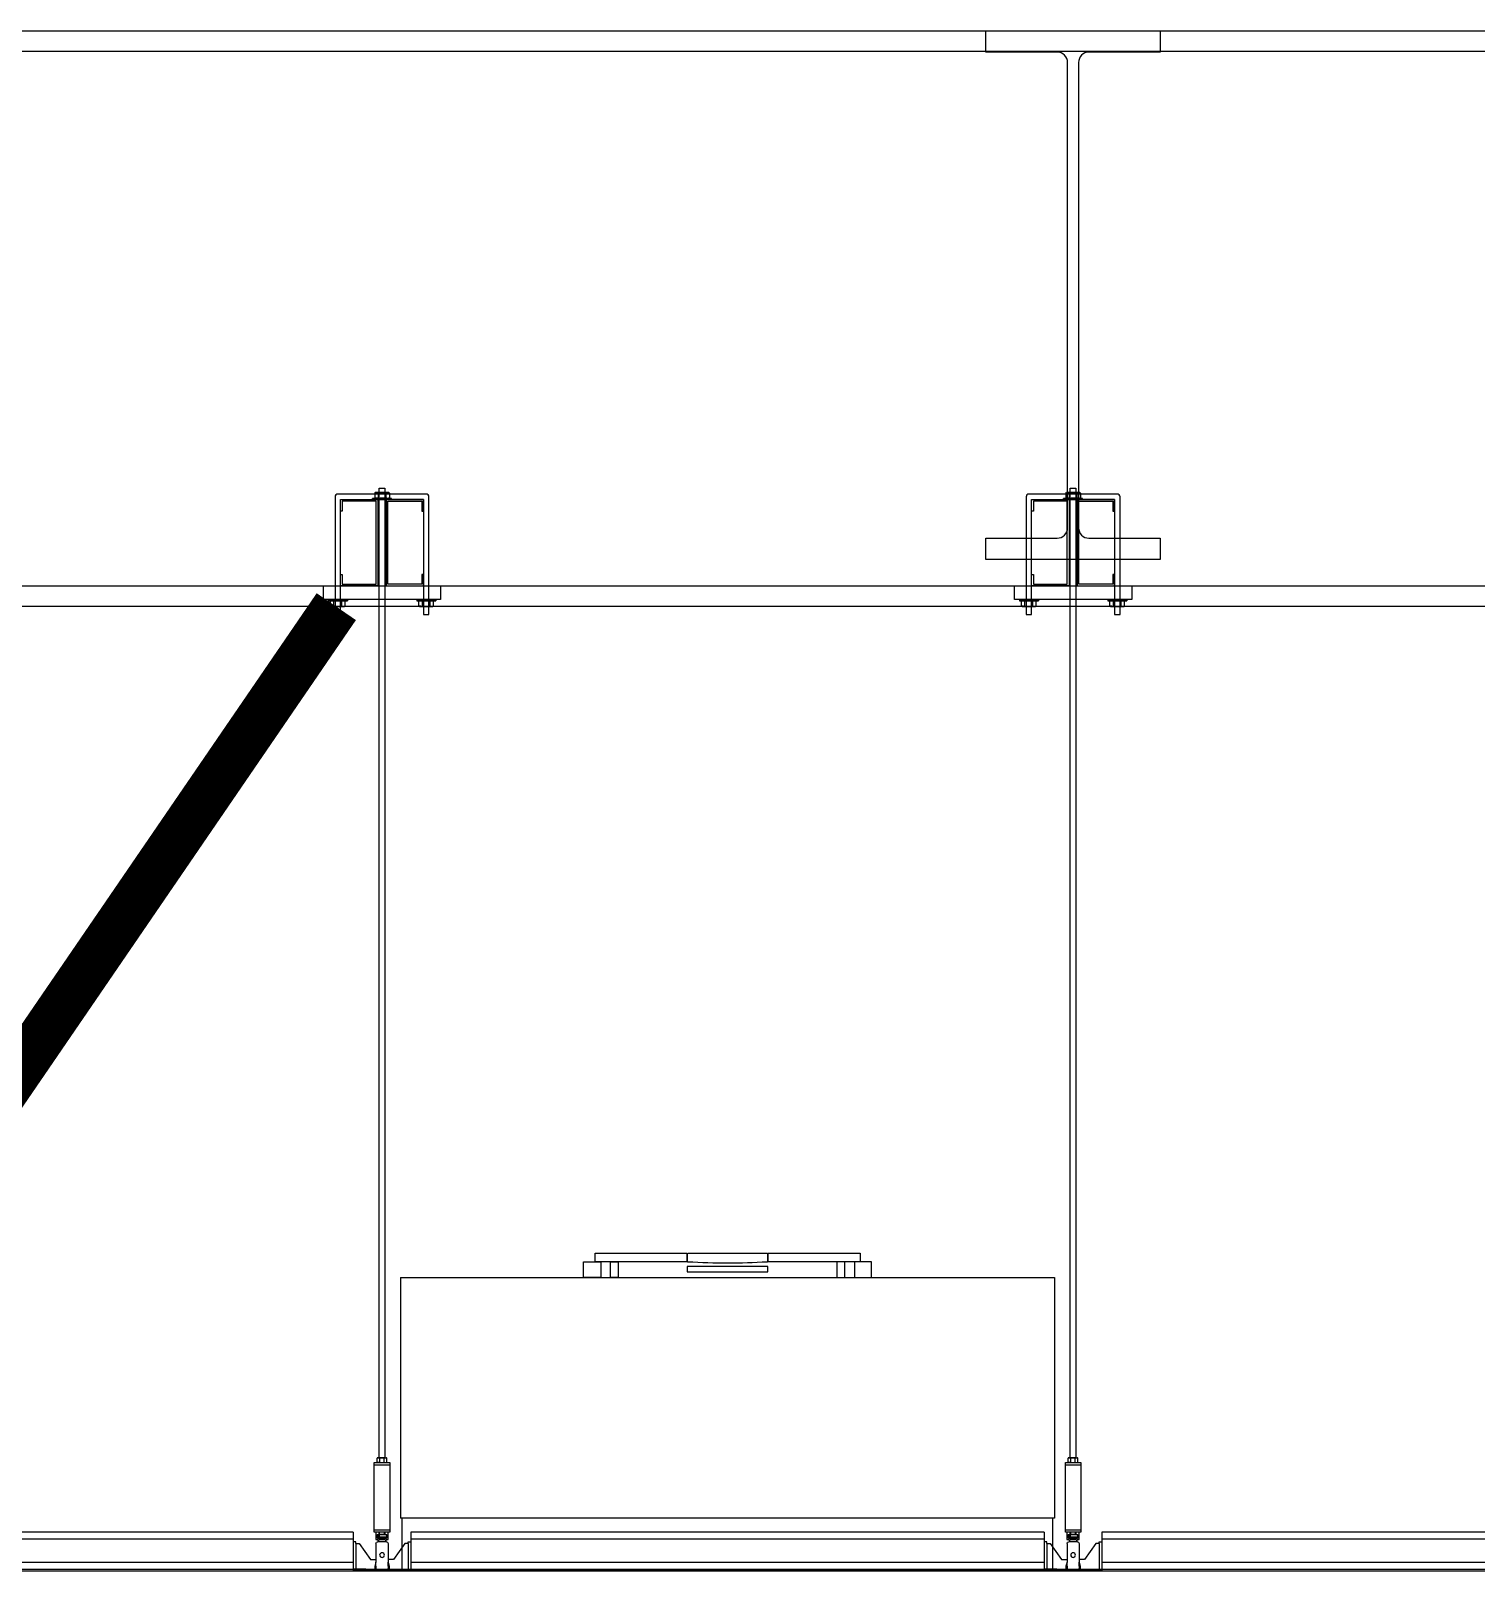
# Model space of a CAD drawing. Header units: millimetres. Extents: x -32710 to 654186, y -254124 to 420220.
# Drawn here: x 233190 to 235700, y 391050 to 393725 of the extents above; entities that cross this region are included whole.
import ezdxf
from ezdxf.xclip import XClip

# ---------------------------------------------------------------- set-up
doc = ezdxf.new("R2010")
doc.units = ezdxf.units.MM
doc.header["$LTSCALE"] = 1000
for name, color, linetype in [('FFU', 145, 'Continuous'), ('TPH12-SEC-@E$0$KABE1', 252, 'Continuous'), ('TPH12-SEC-@E$0$STEEL2', 252, 'Continuous'), ('TPH12-SEC-@E$0$STEEL3', 252, 'Continuous'), ('YFSHI-02(E-LINE)$0$SH-LINE-10', 10, 'Continuous'), ('YFSHI-02(E-LINE)$0$SH-LINE-130', 130, 'Continuous'), ('YFSHI-02(E-LINE)$0$SH-LINE-82', 82, 'Continuous')]:
    doc.layers.add(name, color=color, linetype=linetype)

# ---------------------------------------------------------------- blocks, each defined once
blk = doc.blocks.new('TPH12-SEC-@E')
at = {"layer": 'TPH12-SEC-@E$0$KABE1'}
blk.add_line((47000, 393725), (273000, 393725), dxfattribs=at)
at = {"layer": 'TPH12-SEC-@E$0$STEEL2'}
blk.add_lwpolyline([(234848.5, 393725), (235151.5, 393725), (235151.5, 393688), (235027.5, 393688, 0.414214), (235009.5, 393670), (235009.5, 392862, 0.414214), (235027.5, 392844), (235151.5, 392844), (235151.5, 392807), (234848.5, 392807), (234848.5, 392844), (234972.5, 392844, 0.414214), (234990.5, 392862), (234990.5, 393670, 0.414214), (234972.5, 393688), (234848.5, 393688)], format="xyb", close=True, dxfattribs=at)
at = {"layer": 'TPH12-SEC-@E$0$STEEL3', "linetype": 'Continuous'}
for p, q in [((238850, 393689), (231150, 393689)), ((231150, 392761), (238850, 392761)), ((238850, 392725), (231150, 392725))]:
    blk.add_line(p, q, dxfattribs=at)
blk = doc.blocks.new('YFSHI-02(E-LINE)$0$CEILING-A')
for p, q in [((-110, 6.8), (-110, 0)), ((-110, 6.8), (0, 6.8)), ((-110, 5.57), (0, 5.57)), ((0, 6.8), (0, 0)), ((-110, 1.52), (0, 1.52)), ((-110, 0.28), (0, 0.28)), ((-110, 0), (0, 0))]:
    blk.add_line(p, q)
blk = doc.blocks.new('YFSHI-02(E-LINE)$0$1')
for p, q in [((0.45, 5.1), (0, 5.1)), ((0, 5.1), (0, 0)), ((0.45, 4.8), (0.45, 5.1)), ((0.45, 4.8), (1.05, 4.8)), ((0.45, 4.8), (0.45, 0.28)), ((1.05, 4.8), (3, 2.05)), ((3.95, 4.8), (3.95, 2.05)), ((4.25, 5.1), (5.75, 5.1)), ((6.05, 4.8), (6.05, 2.05)), ((8.95, 4.8), (7, 2.05)), ((9.55, 4.8), (8.95, 4.8)), ((9.55, 4.8), (9.55, 5.1)), ((9.55, 5.1), (10, 5.1)), ((9.55, 4.8), (9.55, 0.33)), ((10, 5.1), (10, 0)), ((9.4, 0.33), (0, 0.33)), ((0, 0.25), (5.68, 0.25)), ((0, 0), (10, 0)), ((2.2, 0), (5, 0)), ((3, 2.05), (3.95, 2.05)), ((3.95, 1.55), (3.75, 0.88)), ((3.75, 0.88), (3.95, 0.88)), ((3.75, 0.88), (3.75, 0.25)), ((3.95, 2.05), (3.95, 1.55)), ((3.95, 0.88), (3.95, 1.55)), ((3.95, 0.88), (3.95, 0.45)), ((10, 0.25), (4.32, 0.25)), ((7, 2.05), (6.05, 2.05)), ((6.05, 2.05), (6.05, 1.55)), ((6.05, 1.55), (6.25, 0.88)), ((6.05, 0.88), (6.05, 1.55)), ((6.25, 0.88), (6.05, 0.88)), ((6.05, 0.88), (6.05, 0.45)), ((6.25, 0.88), (6.25, 0.25)), ((7.8, 0.33), (10, 0.33))]:
    blk.add_line(p, q)
blk.add_lwpolyline([(4.3, 5.1), (4.3, 5.4, 0.414214), (4.2, 5.5), (3.96, 5.5, -0.414214), (3.94, 5.52), (3.94, 6.76, -0.414214), (3.98, 6.8), (4.46, 6.8, -0.414214), (4.5, 6.76), (4.5, 6.42, -0.414214), (4.48, 6.4), (4.18, 6.4, 0.414214), (4.16, 6.38), (4.16, 5.8, 0.414214), (4.26, 5.7), (5.74, 5.7, 0.414214), (5.84, 5.8), (5.84, 6.38, 0.414214), (5.82, 6.4), (5.52, 6.4, -0.414214), (5.5, 6.42), (5.5, 6.76, -0.414214), (5.54, 6.8), (6.02, 6.8, -0.414214), (6.06, 6.76), (6.06, 5.52, -0.414214), (6.04, 5.5), (5.8, 5.5, 0.414214), (5.7, 5.4), (5.7, 5.1)], format="xyb")
blk.add_lwpolyline([(4.52, 5.5, 0.414214), (4.42, 5.4), (4.42, 5.2, 0.414214), (4.52, 5.1), (5.48, 5.1, 0.414214), (5.58, 5.2), (5.58, 5.4, 0.414214), (5.48, 5.5)], format="xyb", close=True)
blk.add_circle((5, 2.8), 0.41)
for centre, radius, start, end in [((4.25, 4.8), 0.3, 90, 180), ((5.75, 4.8), 0.3, 0, 90), ((3.75, 0.45), 0.2, 270, 0), ((6.25, 0.45), 0.2, 180, 270)]:
    blk.add_arc(centre, radius, start, end)
blk = doc.blocks.new('YFSHI-02(E-LINE)')
at = {"layer": 'YFSHI-02(E-LINE)$0$SH-LINE-10'}
for p, q in [((233795.2, 391247), (233795.2, 392931)), ((233795.2, 392931), (233804.8, 392931)), ((233804.8, 392931), (233804.8, 391247)), ((234995.2, 391247), (234995.2, 392931)), ((234995.2, 392931), (235004.8, 392931)), ((235004.8, 392931), (235004.8, 391247)), ((233718.5, 392915.5), (233718.5, 392711.3)), ((233876.5, 392920.5), (233723.5, 392920.5)), ((233728, 392711.3), (233728, 392911)), ((233728, 392911), (233872, 392911)), ((233816.5, 392913.1), (233783.5, 392913.1)), ((233783.5, 392911), (233783.5, 392913.1)), ((233816.5, 392911), (233783.5, 392911)), ((233787.3, 392921.8), (233787.3, 392914.3)), ((233787.3, 392921.8), (233787.3, 392914.3)), ((233811.7, 392923), (233788.3, 392923)), ((233811.7, 392923), (233788.3, 392923)), ((233790.7, 392922.7), (233788.3, 392922.7)), ((233790.7, 392922.7), (233788.3, 392922.7)), ((233790.7, 392913.4), (233788.3, 392913.4)), ((233790.7, 392913.4), (233788.3, 392913.4)), ((233811.7, 392913.1), (233788.3, 392913.1)), ((233793.2, 392921.8), (233793.2, 392914.3)), ((233793.2, 392921.8), (233793.2, 392914.3)), ((233803.5, 392922.7), (233796.5, 392922.7)), ((233803.5, 392922.7), (233796.5, 392922.7)), ((233803.5, 392913.4), (233796.5, 392913.4)), ((233803.5, 392913.4), (233796.5, 392913.4)), ((233806.8, 392921.8), (233806.8, 392914.3)), ((233806.8, 392921.8), (233806.8, 392914.3)), ((233809.3, 392922.7), (233811.7, 392922.7)), ((233809.3, 392922.7), (233811.7, 392922.7)), ((233809.3, 392913.4), (233811.7, 392913.4)), ((233809.3, 392913.4), (233811.7, 392913.4)), ((233812.7, 392921.8), (233812.7, 392914.3)), ((233812.7, 392921.8), (233812.7, 392914.3)), ((233816.5, 392911), (233816.5, 392913.1)), ((233872, 392911), (233872, 392711.3)), ((233881.5, 392737.3), (233881.5, 392915.5)), ((234918.5, 392915.5), (234918.5, 392711.3)), ((235076.5, 392920.5), (234923.5, 392920.5)), ((234928, 392711.3), (234928, 392911)), ((234928, 392911), (235072, 392911)), ((235016.5, 392913.1), (234983.5, 392913.1)), ((234983.5, 392911), (234983.5, 392913.1)), ((235016.5, 392911), (234983.5, 392911)), ((234987.3, 392921.8), (234987.3, 392914.3)), ((234987.3, 392921.8), (234987.3, 392914.3)), ((235011.7, 392923), (234988.3, 392923)), ((235011.7, 392923), (234988.3, 392923)), ((234990.7, 392922.7), (234988.3, 392922.7)), ((234990.7, 392922.7), (234988.3, 392922.7)), ((234990.7, 392913.4), (234988.3, 392913.4)), ((234990.7, 392913.4), (234988.3, 392913.4)), ((235011.7, 392913.1), (234988.3, 392913.1)), ((234993.2, 392921.8), (234993.2, 392914.3)), ((234993.2, 392921.8), (234993.2, 392914.3)), ((235003.5, 392922.7), (234996.5, 392922.7)), ((235003.5, 392922.7), (234996.5, 392922.7)), ((235003.5, 392913.4), (234996.5, 392913.4)), ((235003.5, 392913.4), (234996.5, 392913.4)), ((235006.8, 392921.8), (235006.8, 392914.3)), ((235006.8, 392921.8), (235006.8, 392914.3)), ((235009.3, 392922.7), (235011.7, 392922.7)), ((235009.3, 392922.7), (235011.7, 392922.7)), ((235009.3, 392913.4), (235011.7, 392913.4)), ((235009.3, 392913.4), (235011.7, 392913.4)), ((235012.7, 392921.8), (235012.7, 392914.3)), ((235012.7, 392921.8), (235012.7, 392914.3)), ((235016.5, 392911), (235016.5, 392913.1)), ((235072, 392911), (235072, 392711.3)), ((235081.5, 392737.3), (235081.5, 392915.5)), ((233698.2, 392761), (233901.8, 392761)), ((233698.2, 392737.3), (233698.2, 392761)), ((233901.8, 392761), (233901.8, 392737.3)), ((234898.2, 392761), (235101.8, 392761)), ((234898.2, 392737.3), (234898.2, 392761)), ((235101.8, 392761), (235101.8, 392737.3)), ((233901.8, 392737.3), (233698.2, 392737.3)), ((233706.7, 392737.3), (233739.8, 392737.3)), ((233706.7, 392737.3), (233706.7, 392735.2)), ((233706.7, 392735.2), (233739.8, 392735.2)), ((233710.6, 392726.5), (233710.6, 392734)), ((233710.6, 392726.5), (233710.6, 392734)), ((233711.5, 392735.2), (233735, 392735.2)), ((233711.5, 392725.3), (233735, 392725.3)), ((233711.5, 392725.3), (233735, 392725.3)), ((233714, 392734.9), (233711.6, 392734.9)), ((233714, 392734.9), (233711.6, 392734.9)), ((233714, 392725.7), (233711.6, 392725.7)), ((233714, 392725.7), (233711.6, 392725.7)), ((233716.4, 392726.5), (233716.4, 392734)), ((233716.4, 392726.5), (233716.4, 392734)), ((233719.7, 392734.9), (233726.8, 392734.9)), ((233719.7, 392734.9), (233726.8, 392734.9)), ((233719.7, 392725.7), (233726.8, 392725.7)), ((233719.7, 392725.7), (233726.8, 392725.7)), ((233730, 392726.5), (233730, 392734)), ((233730, 392726.5), (233730, 392734)), ((233732.5, 392734.9), (233734.9, 392734.9)), ((233732.5, 392734.9), (233734.9, 392734.9)), ((233732.5, 392725.7), (233734.9, 392725.7)), ((233732.5, 392725.7), (233734.9, 392725.7)), ((233735.9, 392726.5), (233735.9, 392734)), ((233735.9, 392726.5), (233735.9, 392734)), ((233739.8, 392737.3), (233739.8, 392735.2)), ((233860.2, 392737.3), (233893.3, 392737.3)), ((233860.2, 392737.3), (233860.2, 392735.2)), ((233860.2, 392735.2), (233893.3, 392735.2)), ((233864.1, 392726.5), (233864.1, 392734)), ((233864.1, 392726.5), (233864.1, 392734)), ((233865, 392735.2), (233888.5, 392735.2)), ((233865, 392725.3), (233888.5, 392725.3)), ((233865, 392725.3), (233888.5, 392725.3)), ((233867.5, 392734.9), (233865.1, 392734.9)), ((233867.5, 392734.9), (233865.1, 392734.9)), ((233867.5, 392725.7), (233865.1, 392725.7)), ((233867.5, 392725.7), (233865.1, 392725.7)), ((233870, 392726.5), (233870, 392734)), ((233870, 392726.5), (233870, 392734)), ((233873.2, 392734.9), (233880.3, 392734.9)), ((233873.2, 392734.9), (233880.3, 392734.9)), ((233873.2, 392725.7), (233880.3, 392725.7)), ((233873.2, 392725.7), (233880.3, 392725.7)), ((233881.5, 392711.3), (233881.5, 392737.3)), ((233883.6, 392726.5), (233883.6, 392734)), ((233883.6, 392726.5), (233883.6, 392734)), ((233886, 392734.9), (233888.4, 392734.9)), ((233886, 392734.9), (233888.4, 392734.9)), ((233886, 392725.7), (233888.4, 392725.7)), ((233886, 392725.7), (233888.4, 392725.7)), ((233889.4, 392726.5), (233889.4, 392734)), ((233889.4, 392726.5), (233889.4, 392734)), ((233893.3, 392737.3), (233893.3, 392735.2)), ((235101.8, 392737.3), (234898.2, 392737.3)), ((234906.7, 392737.3), (234939.8, 392737.3)), ((234906.7, 392737.3), (234906.7, 392735.2)), ((234906.7, 392735.2), (234939.8, 392735.2)), ((234910.6, 392726.5), (234910.6, 392734)), ((234910.6, 392726.5), (234910.6, 392734)), ((234911.5, 392735.2), (234935, 392735.2)), ((234911.5, 392725.3), (234935, 392725.3)), ((234911.5, 392725.3), (234935, 392725.3)), ((234914, 392734.9), (234911.6, 392734.9)), ((234914, 392734.9), (234911.6, 392734.9)), ((234914, 392725.7), (234911.6, 392725.7)), ((234914, 392725.7), (234911.6, 392725.7)), ((234916.4, 392726.5), (234916.4, 392734)), ((234916.4, 392726.5), (234916.4, 392734)), ((234919.7, 392734.9), (234926.8, 392734.9)), ((234919.7, 392734.9), (234926.8, 392734.9)), ((234919.7, 392725.7), (234926.8, 392725.7)), ((234919.7, 392725.7), (234926.8, 392725.7)), ((234930, 392726.5), (234930, 392734)), ((234930, 392726.5), (234930, 392734)), ((234932.5, 392734.9), (234934.9, 392734.9)), ((234932.5, 392734.9), (234934.9, 392734.9)), ((234932.5, 392725.7), (234934.9, 392725.7)), ((234932.5, 392725.7), (234934.9, 392725.7)), ((234935.9, 392726.5), (234935.9, 392734)), ((234935.9, 392726.5), (234935.9, 392734)), ((234939.8, 392737.3), (234939.8, 392735.2)), ((235060.2, 392737.3), (235093.3, 392737.3)), ((235060.2, 392737.3), (235060.2, 392735.2)), ((235060.2, 392735.2), (235093.3, 392735.2)), ((235064.1, 392726.5), (235064.1, 392734)), ((235064.1, 392726.5), (235064.1, 392734)), ((235065, 392735.2), (235088.5, 392735.2)), ((235065, 392725.3), (235088.5, 392725.3)), ((235065, 392725.3), (235088.5, 392725.3)), ((235067.5, 392734.9), (235065.1, 392734.9)), ((235067.5, 392734.9), (235065.1, 392734.9)), ((235067.5, 392725.7), (235065.1, 392725.7)), ((235067.5, 392725.7), (235065.1, 392725.7)), ((235070, 392726.5), (235070, 392734)), ((235070, 392726.5), (235070, 392734)), ((235073.2, 392734.9), (235080.3, 392734.9)), ((235073.2, 392734.9), (235080.3, 392734.9)), ((235073.2, 392725.7), (235080.3, 392725.7)), ((235073.2, 392725.7), (235080.3, 392725.7)), ((235081.5, 392711.3), (235081.5, 392737.3)), ((235083.6, 392726.5), (235083.6, 392734)), ((235083.6, 392726.5), (235083.6, 392734)), ((235086, 392734.9), (235088.4, 392734.9)), ((235086, 392734.9), (235088.4, 392734.9)), ((235086, 392725.7), (235088.4, 392725.7)), ((235086, 392725.7), (235088.4, 392725.7)), ((235089.4, 392726.5), (235089.4, 392734)), ((235089.4, 392726.5), (235089.4, 392734)), ((235093.3, 392737.3), (235093.3, 392735.2)), ((233718.5, 392711.3), (233728, 392711.3)), ((233872, 392711.3), (233881.5, 392711.3)), ((234918.5, 392711.3), (234928, 392711.3)), ((235072, 392711.3), (235081.5, 392711.3)), ((233791.5, 391239.3), (233791.5, 391246.1)), ((233791.5, 391239.3), (233791.5, 391246.1)), ((233792.1, 391247), (233807.9, 391247)), ((233792.1, 391247), (233807.9, 391247)), ((233794.5, 391246.7), (233792.2, 391246.7)), ((233794.5, 391246.7), (233792.2, 391246.7)), ((233804.8, 391247), (233795.2, 391247)), ((233796.2, 391239.3), (233796.2, 391246.1)), ((233796.2, 391239.3), (233796.2, 391246.1)), ((233798.5, 391246.7), (233801.5, 391246.7)), ((233803.8, 391239.3), (233803.8, 391246.1)), ((233803.8, 391239.3), (233803.8, 391246.1)), ((233805.5, 391246.7), (233807.8, 391246.7)), ((233805.5, 391246.7), (233807.8, 391246.7)), ((233808.5, 391239.3), (233808.5, 391246.1)), ((233808.5, 391239.3), (233808.5, 391246.1)), ((234991.5, 391239.3), (234991.5, 391246.1)), ((234991.5, 391239.3), (234991.5, 391246.1)), ((234992.1, 391247), (235007.9, 391247)), ((234992.1, 391247), (235007.9, 391247)), ((234994.5, 391246.7), (234992.2, 391246.7)), ((234994.5, 391246.7), (234992.2, 391246.7)), ((235004.8, 391247), (234995.2, 391247)), ((234996.2, 391239.3), (234996.2, 391246.1)), ((234996.2, 391239.3), (234996.2, 391246.1)), ((234998.5, 391246.7), (235001.5, 391246.7)), ((235003.8, 391239.3), (235003.8, 391246.1)), ((235003.8, 391239.3), (235003.8, 391246.1)), ((235005.5, 391246.7), (235007.8, 391246.7)), ((235005.5, 391246.7), (235007.8, 391246.7)), ((235008.5, 391239.3), (235008.5, 391246.1)), ((235008.5, 391239.3), (235008.5, 391246.1)), ((233786.6, 391238.5), (233813.4, 391238.5)), ((233786.6, 391238.5), (233813.4, 391238.5)), ((233786.6, 391118), (233786.6, 391238.5)), ((233786.6, 391118), (233786.6, 391238.5)), ((233786.6, 391238.5), (233813.4, 391238.5)), ((233792.1, 391238.5), (233807.9, 391238.5)), ((233792.1, 391238.5), (233807.9, 391238.5)), ((233794.5, 391238.7), (233792.2, 391238.7)), ((233794.5, 391238.7), (233792.2, 391238.7)), ((233798.5, 391238.7), (233801.5, 391238.7)), ((233798.5, 391238.7), (233801.5, 391238.7)), ((233805.5, 391238.7), (233807.8, 391238.7)), ((233805.5, 391238.7), (233807.8, 391238.7)), ((233813.4, 391238.5), (233813.4, 391118)), ((233813.4, 391238.5), (233813.4, 391118)), ((234986.6, 391238.5), (235013.4, 391238.5)), ((234986.6, 391238.5), (235013.4, 391238.5)), ((234986.6, 391118), (234986.6, 391238.5)), ((234986.6, 391118), (234986.6, 391238.5)), ((234986.6, 391238.5), (235013.4, 391238.5)), ((234992.1, 391238.5), (235007.9, 391238.5)), ((234992.1, 391238.5), (235007.9, 391238.5)), ((234994.5, 391238.7), (234992.2, 391238.7)), ((234994.5, 391238.7), (234992.2, 391238.7)), ((234998.5, 391238.7), (235001.5, 391238.7)), ((234998.5, 391238.7), (235001.5, 391238.7)), ((235005.5, 391238.7), (235007.8, 391238.7)), ((235005.5, 391238.7), (235007.8, 391238.7)), ((235013.4, 391238.5), (235013.4, 391118)), ((235013.4, 391238.5), (235013.4, 391118)), ((233813.4, 391118), (233786.6, 391118)), ((233813.4, 391118), (233786.6, 391118)), ((233792.1, 391108.9), (233792.1, 391113.3)), ((233808.1, 391113.3), (233792.1, 391113.3)), ((233793.2, 391108.9), (233793.2, 391113.3)), ((233795.6, 391113.3), (233795.6, 391113.9)), ((233804.3, 391113.9), (233795.6, 391113.9)), ((233795.8, 391108.9), (233795.8, 391113.3)), ((233795.9, 391113.9), (233795.9, 391118)), ((233804.1, 391113.9), (233804.1, 391118)), ((233804.3, 391113.3), (233804.3, 391113.9)), ((233808.3, 391109), (233808.3, 391113.1)), ((235013.4, 391118), (234986.6, 391118)), ((235013.4, 391118), (234986.6, 391118)), ((234992.1, 391108.9), (234992.1, 391113.3)), ((235008.1, 391113.3), (234992.1, 391113.3)), ((234993.2, 391108.9), (234993.2, 391113.3)), ((234995.6, 391113.3), (234995.6, 391113.9)), ((235004.3, 391113.9), (234995.6, 391113.9)), ((234995.8, 391108.9), (234995.8, 391113.3)), ((234995.9, 391113.9), (234995.9, 391118)), ((235004.1, 391113.9), (235004.1, 391118)), ((235004.3, 391113.3), (235004.3, 391113.9)), ((235008.3, 391109), (235008.3, 391113.1)), ((233808.3, 391108.9), (233792.1, 391108.9)), ((235008.3, 391108.9), (234992.1, 391108.9))]:
    blk.add_line(p, q, dxfattribs=at)
for points in [[(233786.6, 391234.8), (233813.4, 391234.8)], [(233786.6, 391234.8), (233813.4, 391234.8)], [(234986.6, 391234.8), (235013.4, 391234.8)], [(234986.6, 391234.8), (235013.4, 391234.8)], [(233786.6, 391121.6), (233813.4, 391121.6)], [(233786.6, 391121.6), (233813.4, 391121.6)], [(234986.6, 391121.6), (235013.4, 391121.6)], [(234986.6, 391121.6), (235013.4, 391121.6)]]:
    blk.add_lwpolyline(points, dxfattribs=at)
for centre, radius, start, end in [((233723.5, 392915.5), 5, 90, 180), ((233789.3, 392921.2), 2.1, 120.5681, 163.207), ((233789.3, 392921.2), 2.1, 120.5681, 163.207), ((233789.1, 392920.8), 2.02, 111.8965, 149.5654), ((233789.1, 392920.8), 2.02, 111.8965, 149.5654), ((233789.1, 392915.3), 2.02, 210.4346, 248.1035), ((233789.1, 392915.3), 2.02, 210.4346, 248.1035), ((233789.3, 392914.9), 2.1, 196.793, 239.4319), ((233789.3, 392914.9), 2.1, 196.793, 239.4319), ((233789.3, 392914.6), 8.18, 61.7885, 80.1123), ((233789.3, 392914.6), 8.18, 61.7885, 80.1123), ((233789.3, 392921.5), 8.18, 279.8877, 298.2115), ((233789.3, 392921.5), 8.18, 279.8877, 298.2115), ((233797.2, 392913.2), 9.43, 94.1532, 114.8761), ((233797.2, 392913.2), 9.43, 94.1532, 114.8761), ((233797.2, 392922.8), 9.43, 245.1239, 265.8468), ((233797.2, 392922.8), 9.43, 245.1239, 265.8468), ((233802.8, 392913.2), 9.43, 65.1239, 85.8468), ((233802.8, 392913.2), 9.43, 65.1239, 85.8468), ((233802.8, 392922.8), 9.43, 274.1532, 294.8761), ((233802.8, 392922.8), 9.43, 274.1532, 294.8761), ((233810.7, 392914.6), 8.18, 99.8877, 118.2115), ((233810.7, 392914.6), 8.18, 99.8877, 118.2115), ((233810.7, 392921.5), 8.18, 241.7885, 260.1123), ((233810.7, 392921.5), 8.18, 241.7885, 260.1123), ((233810.7, 392921.2), 2.1, 16.793, 59.4319), ((233810.7, 392921.2), 2.1, 16.793, 59.4319), ((233810.9, 392920.8), 2.02, 30.4346, 68.1035), ((233810.9, 392920.8), 2.02, 30.4346, 68.1035), ((233810.7, 392914.9), 2.1, 300.5681, 343.207), ((233810.9, 392915.3), 2.02, 291.8965, 329.5654), ((233810.9, 392915.3), 2.02, 291.8965, 329.5654), ((233810.7, 392914.9), 2.1, 300.5681, 343.207), ((233876.5, 392915.5), 5, 0, 90), ((234923.5, 392915.5), 5, 90, 180), ((234989.3, 392921.2), 2.1, 120.5681, 163.207), ((234989.3, 392921.2), 2.1, 120.5681, 163.207), ((234989.1, 392920.8), 2.02, 111.8965, 149.5654), ((234989.1, 392920.8), 2.02, 111.8965, 149.5654), ((234989.1, 392915.3), 2.02, 210.4346, 248.1035), ((234989.1, 392915.3), 2.02, 210.4346, 248.1035), ((234989.3, 392914.9), 2.1, 196.793, 239.4319), ((234989.3, 392914.9), 2.1, 196.793, 239.4319), ((234989.3, 392914.6), 8.18, 61.7885, 80.1123), ((234989.3, 392914.6), 8.18, 61.7885, 80.1123), ((234989.3, 392921.5), 8.18, 279.8877, 298.2115), ((234989.3, 392921.5), 8.18, 279.8877, 298.2115), ((234997.2, 392913.2), 9.43, 94.1532, 114.8761), ((234997.2, 392913.2), 9.43, 94.1532, 114.8761), ((234997.2, 392922.8), 9.43, 245.1239, 265.8468), ((234997.2, 392922.8), 9.43, 245.1239, 265.8468), ((235002.8, 392913.2), 9.43, 65.1239, 85.8468), ((235002.8, 392913.2), 9.43, 65.1239, 85.8468), ((235002.8, 392922.8), 9.43, 274.1532, 294.8761), ((235002.8, 392922.8), 9.43, 274.1532, 294.8761), ((235010.7, 392914.6), 8.18, 99.8877, 118.2115), ((235010.7, 392914.6), 8.18, 99.8877, 118.2115), ((235010.7, 392921.5), 8.18, 241.7885, 260.1123), ((235010.7, 392921.5), 8.18, 241.7885, 260.1123), ((235010.7, 392921.2), 2.1, 16.793, 59.4319), ((235010.7, 392921.2), 2.1, 16.793, 59.4319), ((235010.9, 392920.8), 2.02, 30.4346, 68.1035), ((235010.9, 392920.8), 2.02, 30.4346, 68.1035), ((235010.7, 392914.9), 2.1, 300.5681, 343.207), ((235010.9, 392915.3), 2.02, 291.8965, 329.5654), ((235010.9, 392915.3), 2.02, 291.8965, 329.5654), ((235010.7, 392914.9), 2.1, 300.5681, 343.207), ((235076.5, 392915.5), 5, 0, 90), ((233712.6, 392733.4), 2.1, 120.5681, 163.207), ((233712.6, 392733.4), 2.1, 120.5681, 163.207), ((233712.3, 392733), 2.02, 111.8965, 149.5654), ((233712.3, 392733), 2.02, 111.8965, 149.5654), ((233712.3, 392727.5), 2.02, 210.4346, 248.1035), ((233712.6, 392727.1), 2.1, 196.793, 239.4319), ((233712.6, 392727.1), 2.1, 196.793, 239.4319), ((233712.3, 392727.5), 2.02, 210.4346, 248.1035), ((233712.6, 392726.8), 8.18, 61.7885, 80.1123), ((233712.6, 392726.8), 8.18, 61.7885, 80.1123), ((233712.6, 392733.7), 8.18, 279.8877, 298.2115), ((233712.6, 392733.7), 8.18, 279.8877, 298.2115), ((233720.4, 392725.5), 9.43, 94.1532, 114.8761), ((233720.4, 392725.5), 9.43, 94.1532, 114.8761), ((233720.4, 392735.1), 9.43, 245.1239, 265.8468), ((233720.4, 392735.1), 9.43, 245.1239, 265.8468), ((233726.1, 392725.5), 9.43, 65.1239, 85.8468), ((233726.1, 392725.5), 9.43, 65.1239, 85.8468), ((233726.1, 392735.1), 9.43, 274.1532, 294.8761), ((233726.1, 392735.1), 9.43, 274.1532, 294.8761), ((233733.9, 392726.8), 8.18, 99.8877, 118.2115), ((233733.9, 392726.8), 8.18, 99.8877, 118.2115), ((233733.9, 392733.7), 8.18, 241.7885, 260.1123), ((233733.9, 392733.7), 8.18, 241.7885, 260.1123), ((233734.2, 392733), 2.02, 30.4346, 68.1035), ((233734.2, 392733), 2.02, 30.4346, 68.1035), ((233734.2, 392727.5), 2.02, 291.8965, 329.5654), ((233734.2, 392727.5), 2.02, 291.8965, 329.5654), ((233733.9, 392733.4), 2.1, 16.793, 59.4319), ((233733.9, 392733.4), 2.1, 16.793, 59.4319), ((233733.9, 392727.1), 2.1, 300.5681, 343.207), ((233733.9, 392727.1), 2.1, 300.5681, 343.207), ((233866.1, 392733.4), 2.1, 120.5681, 163.207), ((233866.1, 392733.4), 2.1, 120.5681, 163.207), ((233865.8, 392733), 2.02, 111.8965, 149.5654), ((233865.8, 392733), 2.02, 111.8965, 149.5654), ((233865.8, 392727.5), 2.02, 210.4346, 248.1035), ((233866.1, 392727.1), 2.1, 196.793, 239.4319), ((233866.1, 392727.1), 2.1, 196.793, 239.4319), ((233865.8, 392727.5), 2.02, 210.4346, 248.1035), ((233866.1, 392726.8), 8.18, 61.7885, 80.1123), ((233866.1, 392726.8), 8.18, 61.7885, 80.1123), ((233866.1, 392733.7), 8.18, 279.8877, 298.2115), ((233866.1, 392733.7), 8.18, 279.8877, 298.2115), ((233873.9, 392725.5), 9.43, 94.1532, 114.8761), ((233873.9, 392725.5), 9.43, 94.1532, 114.8761), ((233873.9, 392735.1), 9.43, 245.1239, 265.8468), ((233873.9, 392735.1), 9.43, 245.1239, 265.8468), ((233879.6, 392725.5), 9.43, 65.1239, 85.8468), ((233879.6, 392725.5), 9.43, 65.1239, 85.8468), ((233879.6, 392735.1), 9.43, 274.1532, 294.8761), ((233879.6, 392735.1), 9.43, 274.1532, 294.8761), ((233887.4, 392726.8), 8.18, 99.8877, 118.2115), ((233887.4, 392726.8), 8.18, 99.8877, 118.2115), ((233887.4, 392733.7), 8.18, 241.7885, 260.1123), ((233887.4, 392733.7), 8.18, 241.7885, 260.1123), ((233887.7, 392733), 2.02, 30.4346, 68.1035), ((233887.7, 392733), 2.02, 30.4346, 68.1035), ((233887.7, 392727.5), 2.02, 291.8965, 329.5654), ((233887.7, 392727.5), 2.02, 291.8965, 329.5654), ((233887.4, 392733.4), 2.1, 16.793, 59.4319), ((233887.4, 392733.4), 2.1, 16.793, 59.4319), ((233887.4, 392727.1), 2.1, 300.5681, 343.207), ((233887.4, 392727.1), 2.1, 300.5681, 343.207), ((234912.6, 392733.4), 2.1, 120.5681, 163.207), ((234912.6, 392733.4), 2.1, 120.5681, 163.207), ((234912.3, 392733), 2.02, 111.8965, 149.5654), ((234912.3, 392733), 2.02, 111.8965, 149.5654), ((234912.3, 392727.5), 2.02, 210.4346, 248.1035), ((234912.6, 392727.1), 2.1, 196.793, 239.4319), ((234912.6, 392727.1), 2.1, 196.793, 239.4319), ((234912.3, 392727.5), 2.02, 210.4346, 248.1035), ((234912.6, 392726.8), 8.18, 61.7885, 80.1123), ((234912.6, 392726.8), 8.18, 61.7885, 80.1123), ((234912.6, 392733.7), 8.18, 279.8877, 298.2115), ((234912.6, 392733.7), 8.18, 279.8877, 298.2115), ((234920.4, 392725.5), 9.43, 94.1532, 114.8761), ((234920.4, 392725.5), 9.43, 94.1532, 114.8761), ((234920.4, 392735.1), 9.43, 245.1239, 265.8468), ((234920.4, 392735.1), 9.43, 245.1239, 265.8468), ((234926.1, 392725.5), 9.43, 65.1239, 85.8468), ((234926.1, 392725.5), 9.43, 65.1239, 85.8468), ((234926.1, 392735.1), 9.43, 274.1532, 294.8761), ((234926.1, 392735.1), 9.43, 274.1532, 294.8761), ((234933.9, 392726.8), 8.18, 99.8877, 118.2115), ((234933.9, 392726.8), 8.18, 99.8877, 118.2115), ((234933.9, 392733.7), 8.18, 241.7885, 260.1123), ((234933.9, 392733.7), 8.18, 241.7885, 260.1123), ((234934.2, 392733), 2.02, 30.4346, 68.1035), ((234934.2, 392733), 2.02, 30.4346, 68.1035), ((234934.2, 392727.5), 2.02, 291.8965, 329.5654), ((234934.2, 392727.5), 2.02, 291.8965, 329.5654), ((234933.9, 392733.4), 2.1, 16.793, 59.4319), ((234933.9, 392733.4), 2.1, 16.793, 59.4319), ((234933.9, 392727.1), 2.1, 300.5681, 343.207), ((234933.9, 392727.1), 2.1, 300.5681, 343.207), ((235066.1, 392733.4), 2.1, 120.5681, 163.207), ((235066.1, 392733.4), 2.1, 120.5681, 163.207), ((235065.8, 392733), 2.02, 111.8965, 149.5654), ((235065.8, 392733), 2.02, 111.8965, 149.5654), ((235065.8, 392727.5), 2.02, 210.4346, 248.1035), ((235066.1, 392727.1), 2.1, 196.793, 239.4319), ((235066.1, 392727.1), 2.1, 196.793, 239.4319), ((235065.8, 392727.5), 2.02, 210.4346, 248.1035), ((235066.1, 392726.8), 8.18, 61.7885, 80.1123), ((235066.1, 392726.8), 8.18, 61.7885, 80.1123), ((235066.1, 392733.7), 8.18, 279.8877, 298.2115), ((235066.1, 392733.7), 8.18, 279.8877, 298.2115), ((235073.9, 392725.5), 9.43, 94.1532, 114.8761), ((235073.9, 392725.5), 9.43, 94.1532, 114.8761), ((235073.9, 392735.1), 9.43, 245.1239, 265.8468), ((235073.9, 392735.1), 9.43, 245.1239, 265.8468), ((235079.6, 392725.5), 9.43, 65.1239, 85.8468), ((235079.6, 392725.5), 9.43, 65.1239, 85.8468), ((235079.6, 392735.1), 9.43, 274.1532, 294.8761), ((235079.6, 392735.1), 9.43, 274.1532, 294.8761), ((235087.4, 392726.8), 8.18, 99.8877, 118.2115), ((235087.4, 392726.8), 8.18, 99.8877, 118.2115), ((235087.4, 392733.7), 8.18, 241.7885, 260.1123), ((235087.4, 392733.7), 8.18, 241.7885, 260.1123), ((235087.7, 392733), 2.02, 30.4346, 68.1035), ((235087.7, 392733), 2.02, 30.4346, 68.1035), ((235087.7, 392727.5), 2.02, 291.8965, 329.5654), ((235087.7, 392727.5), 2.02, 291.8965, 329.5654), ((235087.4, 392733.4), 2.1, 16.793, 59.4319), ((235087.4, 392733.4), 2.1, 16.793, 59.4319), ((235087.4, 392727.1), 2.1, 300.5681, 343.207), ((235087.4, 392727.1), 2.1, 300.5681, 343.207), ((233792.9, 391245.7), 1.46, 120.5681, 163.207), ((233792.9, 391245.7), 1.46, 120.5681, 163.207), ((233792.7, 391245.4), 1.4, 111.8965, 149.5654), ((233792.7, 391245.4), 1.4, 111.8965, 149.5654), ((233793.6, 391241.1), 5.67, 61.7885, 80.1123), ((233793.6, 391241.1), 5.67, 61.7885, 80.1123), ((233799, 391240.2), 6.54, 94.1532, 114.8761), ((233799, 391240.2), 6.54, 94.1532, 114.8761), ((233801, 391240.2), 6.54, 65.1239, 85.8468), ((233801, 391240.2), 6.54, 65.1239, 85.8468), ((233806.4, 391241.1), 5.67, 99.8877, 118.2115), ((233806.4, 391241.1), 5.67, 99.8877, 118.2115), ((233807.3, 391245.4), 1.4, 30.4346, 68.1035), ((233807.3, 391245.4), 1.4, 30.4346, 68.1035), ((233807.1, 391245.7), 1.46, 16.793, 59.4319), ((233807.1, 391245.7), 1.46, 16.793, 59.4319), ((234992.9, 391245.7), 1.46, 120.5681, 163.207), ((234992.9, 391245.7), 1.46, 120.5681, 163.207), ((234992.7, 391245.4), 1.4, 111.8965, 149.5654), ((234992.7, 391245.4), 1.4, 111.8965, 149.5654), ((234993.6, 391241.1), 5.67, 61.7885, 80.1123), ((234993.6, 391241.1), 5.67, 61.7885, 80.1123), ((234999, 391240.2), 6.54, 94.1532, 114.8761), ((234999, 391240.2), 6.54, 94.1532, 114.8761), ((235001, 391240.2), 6.54, 65.1239, 85.8468), ((235001, 391240.2), 6.54, 65.1239, 85.8468), ((235006.4, 391241.1), 5.67, 99.8877, 118.2115), ((235006.4, 391241.1), 5.67, 99.8877, 118.2115), ((235007.3, 391245.4), 1.4, 30.4346, 68.1035), ((235007.3, 391245.4), 1.4, 30.4346, 68.1035), ((235007.1, 391245.7), 1.46, 16.793, 59.4319), ((235007.1, 391245.7), 1.46, 16.793, 59.4319), ((233792.9, 391239.7), 1.46, 196.793, 239.4319), ((233792.7, 391240), 1.4, 210.4346, 248.1035), ((233792.7, 391240), 1.4, 210.4346, 248.1035), ((233792.9, 391239.7), 1.46, 196.793, 239.4319), ((233793.6, 391244.3), 5.67, 279.8877, 298.2115), ((233793.6, 391244.3), 5.67, 279.8877, 298.2115), ((233799, 391245.2), 6.54, 245.1239, 265.8468), ((233799, 391245.2), 6.54, 245.1239, 265.8468), ((233801, 391245.2), 6.54, 274.1532, 294.8761), ((233801, 391245.2), 6.54, 274.1532, 294.8761), ((233806.4, 391244.3), 5.67, 241.7885, 260.1123), ((233806.4, 391244.3), 5.67, 241.7885, 260.1123), ((233807.3, 391240), 1.4, 291.8965, 329.5654), ((233807.3, 391240), 1.4, 291.8965, 329.5654), ((233807.1, 391239.7), 1.46, 300.5681, 343.207), ((233807.1, 391239.7), 1.46, 300.5681, 343.207), ((234992.9, 391239.7), 1.46, 196.793, 239.4319), ((234992.7, 391240), 1.4, 210.4346, 248.1035), ((234992.7, 391240), 1.4, 210.4346, 248.1035), ((234992.9, 391239.7), 1.46, 196.793, 239.4319), ((234993.6, 391244.3), 5.67, 279.8877, 298.2115), ((234993.6, 391244.3), 5.67, 279.8877, 298.2115), ((234999, 391245.2), 6.54, 245.1239, 265.8468), ((234999, 391245.2), 6.54, 245.1239, 265.8468), ((235001, 391245.2), 6.54, 274.1532, 294.8761), ((235001, 391245.2), 6.54, 274.1532, 294.8761), ((235006.4, 391244.3), 5.67, 241.7885, 260.1123), ((235006.4, 391244.3), 5.67, 241.7885, 260.1123), ((235007.3, 391240), 1.4, 291.8965, 329.5654), ((235007.3, 391240), 1.4, 291.8965, 329.5654), ((235007.1, 391239.7), 1.46, 300.5681, 343.207), ((235007.1, 391239.7), 1.46, 300.5681, 343.207), ((233797.4, 391111.1), 5.76, 157.8828, 180.1952), ((233805.9, 391111.2), 2.29, 356.5141, 63.2222), ((233805.9, 391111.2), 2.29, 356.5141, 63.2222), ((233808.1, 391113.1), 0.2, 0, 90), ((234997.4, 391111.1), 5.76, 157.8828, 180.1952), ((235005.9, 391111.2), 2.29, 356.5141, 63.2222), ((235005.9, 391111.2), 2.29, 356.5141, 63.2222), ((235008.1, 391113.1), 0.2, 0, 90), ((233797.4, 391111.1), 5.76, 179.8048, 202.1172), ((233805.9, 391111), 2.29, 296.7778, 3.4859), ((233808.3, 391109), 0.0625, 270, 0), ((234997.4, 391111.1), 5.76, 179.8048, 202.1172), ((235005.9, 391111), 2.29, 296.7778, 3.4859), ((235008.3, 391109), 0.0625, 270, 0)]:
    blk.add_arc(centre, radius, start, end, dxfattribs=at)
at = {"layer": 'YFSHI-02(E-LINE)$0$SH-LINE-130'}
for p, q in [((233728, 392891), (233728, 392911)), ((233728, 392911), (233793, 392911)), ((233790, 392908), (233731, 392908)), ((233731, 392908), (233731, 392891)), ((233790, 392764), (233790, 392908)), ((233793, 392911), (233793, 392761)), ((233872, 392911), (233807, 392911)), ((233807, 392911), (233807, 392761)), ((233810, 392764), (233810, 392908)), ((233810, 392908), (233869, 392908)), ((233869, 392908), (233869, 392891)), ((233872, 392891), (233872, 392911)), ((234928, 392891), (234928, 392911)), ((234928, 392911), (234993, 392911)), ((234990, 392908), (234931, 392908)), ((234931, 392908), (234931, 392891)), ((234990, 392764), (234990, 392908)), ((234993, 392911), (234993, 392761)), ((235072, 392911), (235007, 392911)), ((235007, 392911), (235007, 392761)), ((235010, 392764), (235010, 392908)), ((235010, 392908), (235069, 392908)), ((235069, 392908), (235069, 392891)), ((235072, 392891), (235072, 392911)), ((233731, 392891), (233728, 392891)), ((233869, 392891), (233872, 392891)), ((234931, 392891), (234928, 392891)), ((235069, 392891), (235072, 392891)), ((233728, 392761), (233728, 392781)), ((233728, 392781), (233731, 392781)), ((233731, 392781), (233731, 392764)), ((233872, 392781), (233869, 392781)), ((233869, 392781), (233869, 392764)), ((233872, 392761), (233872, 392781)), ((234928, 392761), (234928, 392781)), ((234928, 392781), (234931, 392781)), ((234931, 392781), (234931, 392764)), ((235072, 392781), (235069, 392781)), ((235069, 392781), (235069, 392764)), ((235072, 392761), (235072, 392781)), ((233793, 392761), (233728, 392761)), ((233731, 392764), (233790, 392764)), ((233807, 392761), (233872, 392761)), ((233869, 392764), (233810, 392764)), ((234993, 392761), (234928, 392761)), ((234931, 392764), (234990, 392764)), ((235007, 392761), (235072, 392761)), ((235069, 392764), (235010, 392764))]:
    blk.add_line(p, q, dxfattribs=at)
at = {"layer": 'YFSHI-02(E-LINE)$0$SH-LINE-130', "const_width": 82.6}
blk.add_lwpolyline([(232620.7, 391118), (233720.6, 392725)], dxfattribs=at)
at = {"layer": 'YFSHI-02(E-LINE)$0$SH-LINE-82', "xscale": -10, "yscale": 10, "zscale": 10}
for name, p in [('YFSHI-02(E-LINE)$0$CEILING-A', (232650, 391050)), ('YFSHI-02(E-LINE)$0$1', (233850, 391050)), ('YFSHI-02(E-LINE)$0$CEILING-A', (233850, 391050)), ('YFSHI-02(E-LINE)$0$1', (235050, 391050)), ('YFSHI-02(E-LINE)$0$CEILING-A', (235050, 391050))]:
    blk.add_blockref(name, p, dxfattribs=at)
blk = doc.blocks.new('FFU-120x120x55')
for p, q in [((-56.8, 50.8), (-56.8, 9)), ((56.8, 50.8), (-56.8, 50.8)), ((56.8, 50.8), (56.8, 9)), ((-56.8, 9), (56.8, 9)), ((-56.5, 0), (-56.5, 9)), ((56.5, 0), (56.5, 9)), ((-56.5, 0), (56.5, 0))]:
    blk.add_line(p, q)
for points in [[(-7, 54.87, 0.414214), (-7.13, 55), (-23, 55), (-23, 53.5), (-7.13, 53.5, 0.414214), (-7, 53.63)], [(6.87, 53.49, 0.396463), (7, 53.63), (7, 54.87, 0.414214), (6.87, 55), (-6.87, 55, 0.414214), (-7, 54.87), (-7, 53.63, 0.396539), (-6.87, 53.49, 0.029282)], [(7.13, 53.5), (23, 53.5), (23, 55), (7.13, 55, 0.414214), (7, 54.87), (7, 53.63, 0.414214)]]:
    blk.add_lwpolyline(points, format="xyb", close=True)
for points in [[(-22.03, 50.8), (-25, 50.8), (-25, 53.5), (-22.03, 53.5), (-22.03, 51.04)], [(-19, 50.8), (-20.35, 50.8), (-20.35, 53.5), (-19, 53.5), (-19, 51.04)], [(-7, 51.8), (-7, 52.7), (7, 52.7), (7, 51.8)], [(19, 50.8), (20.35, 50.8), (20.35, 53.5), (19, 53.5), (19, 50.95)], [(22.03, 50.8), (25, 50.8), (25, 53.5), (22.03, 53.5), (22.03, 50.95)]]:
    blk.add_lwpolyline(points, close=True)

msp = doc.modelspace()

# ---------------------------------------------------------------- block references
msp.add_blockref('TPH12-SEC-@E', (0, 0))
ref = msp.add_blockref('YFSHI-02(E-LINE)', (0, 0))
XClip(ref).set_block_clipping_path([(193435.9728033519, 355635.7797075855), (305020.60558715, 413217.0386999981)])
at = {"layer": 'FFU', "xscale": -10, "yscale": 10, "zscale": 10}
msp.add_blockref('FFU-120x120x55', (234400, 391052), dxfattribs=at)

doc.saveas('drawing.dxf')
